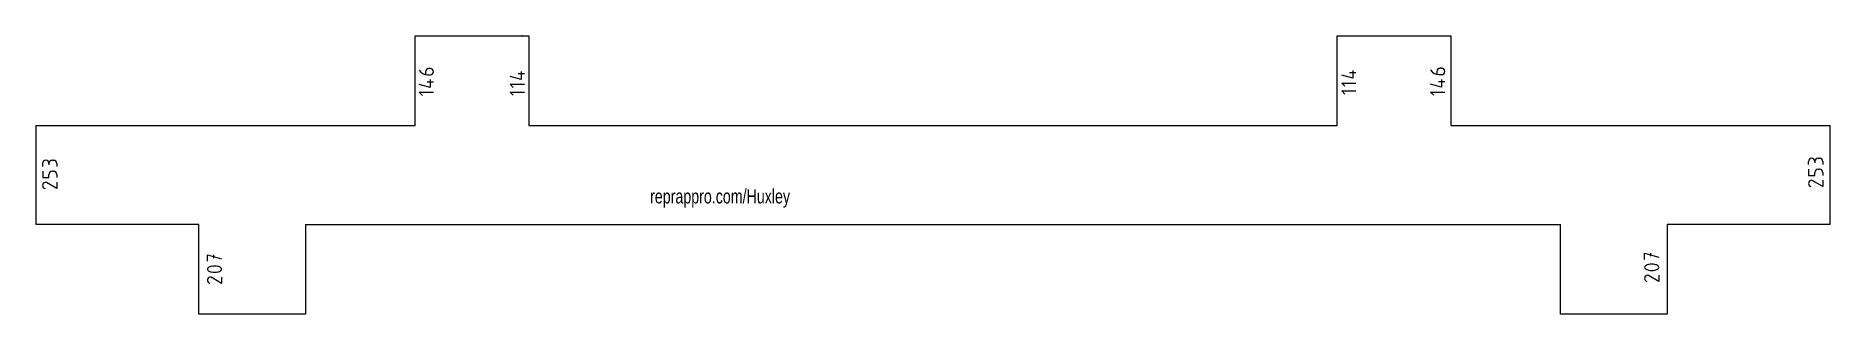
# Model space of a CAD drawing. Header units: millimetres. Extents: x -23 to 230, y 0 to 39.
import ezdxf

# ---------------------------------------------------------------- set-up
doc = ezdxf.new("R2010")
doc.units = ezdxf.units.MM
doc.layers.add('DEFAULT', color=7, linetype='CONTINUOUS')
doc.layers.add('JIGREPRAPPRO', color=7, linetype='CONTINUOUS')
doc.styles.get("Standard").update_dxf_attribs({"font": 'txt', "width": 0.75})

msp = doc.modelspace()

# ---------------------------------------------------------------- linework, layer by layer
at = {"layer": 'DEFAULT'}
for p, q in [((46.5, 39.2), (46.5, 26.55)), ((160.5, 26.55), (160.5, 39.2)), ((31.94, 34.15), (31.94, 33.73)), ((32.21, 33.7), (32.61, 33.7)), ((32.61, 34.59), (32.38, 34.59)), ((32.61, 33.04), (32.61, 31.93)), ((45.43, 33.05), (43.88, 33.49)), ((45.88, 33.83), (44.99, 33.83)), ((45.43, 34.16), (45.43, 33.05)), ((162.69, 33.22), (161.14, 33.66)), ((163.14, 34), (162.25, 34)), ((162.69, 34.33), (162.69, 33.22)), ((174.56, 34.18), (174.56, 33.77)), ((174.82, 33.74), (175.22, 33.74)), ((175.22, 34.63), (175, 34.63)), ((175.22, 33.07), (175.22, 31.96)), ((32.61, 31.93), (31.05, 32.37)), ((31.5, 30.82), (31.05, 31.26)), ((31.05, 31.26), (33.05, 31.26)), ((33.05, 32.7), (32.16, 32.7)), ((44.32, 31.94), (43.88, 32.38)), ((43.88, 32.38), (45.88, 32.38)), ((44.32, 30.83), (43.88, 31.27)), ((43.88, 31.27), (45.88, 31.27)), ((161.58, 32.11), (161.14, 32.55)), ((161.14, 32.55), (163.14, 32.55)), ((161.58, 31), (161.14, 31.44)), ((161.14, 31.44), (163.14, 31.44)), ((175.22, 31.96), (173.67, 32.41)), ((174.11, 30.85), (173.67, 31.29)), ((173.67, 31.29), (175.67, 31.29)), ((175.67, 32.74), (174.78, 32.74)), ((-23, 26.55), (-23, 12.64)), ((230, 12.64), (230, 26.55)), ((-22.04, 20.8), (-22.04, 21.24)), ((-21.16, 21.24), (-21.16, 21.02)), ((-20.71, 21.68), (-20.49, 21.68)), ((-20.04, 21.24), (-20.04, 20.8)), ((226.97, 21.07), (226.97, 21.52)), ((226.97, 20.41), (226.97, 19.52)), ((227.86, 21.52), (227.86, 21.3)), ((228.3, 21.96), (228.52, 21.96)), ((228.3, 20.41), (228.52, 20.41)), ((228.97, 21.52), (228.97, 21.07)), ((-22.04, 20.13), (-22.04, 19.24)), ((-22.04, 19.24), (-21.16, 19.24)), ((-20.04, 17.68), (-21.52, 18.54)), ((-21.16, 19.24), (-21.16, 19.68)), ((-20.71, 20.13), (-20.49, 20.13)), ((-20.04, 19.68), (-20.04, 19.24)), ((-20.04, 18.57), (-20.04, 17.68)), ((226.97, 19.52), (227.86, 19.52)), ((228.97, 17.96), (227.49, 18.82)), ((227.86, 19.52), (227.86, 19.96)), ((228.97, 19.96), (228.97, 19.52)), ((228.97, 18.85), (228.97, 17.96)), ((0, 12.64), (-23, 12.64)), ((15, 12.64), (192, 12.64)), ((230, 12.64), (207, 12.64)), ((1.19, 7.44), (1.19, 8.33)), ((1.19, 8.33), (3.19, 7.77)), ((2.08, 7.89), (2.08, 8.33)), ((203.85, 7.7), (203.85, 8.59)), ((203.85, 8.59), (205.85, 8.03)), ((204.74, 8.14), (204.74, 8.59)), ((3.19, 4.33), (1.71, 5.19)), ((3.19, 5.22), (3.19, 4.33)), ((205.85, 4.59), (204.37, 5.45)), ((205.85, 5.48), (205.85, 4.59))]:
    msp.add_line(p, q, dxfattribs=at)
for centre, radius, start, end in [((32.21, 35.04), 1.33, 210, 270), ((32.38, 34.15), 0.444, 90, 180), ((32.61, 34.15), 0.444, 270, 90), ((174.82, 35.07), 1.33, 210, 270), ((175, 34.18), 0.444, 90, 180), ((175.22, 34.18), 0.444, 270, 90), ((-21.6, 21.24), 0.444, 360, 180), ((-20.71, 21.24), 0.444, 90, 180), ((-20.49, 21.24), 0.444, 360, 90), ((227.41, 21.52), 0.444, 360, 180), ((228.3, 21.52), 0.444, 90, 180), ((228.3, 19.96), 0.444, 90, 180), ((228.52, 21.52), 0.444, 360, 90), ((228.52, 19.96), 0.444, 360, 90), ((-21.6, 18.13), 0.444, 104.4775, 255.5225), ((-21.63, 18.35), 0.222, 59.8255, 110.5291), ((-20.71, 19.68), 0.444, 90, 180), ((-20.49, 19.68), 0.444, 360, 90), ((227.41, 18.41), 0.444, 104.4775, 255.5225), ((227.38, 18.63), 0.222, 59.8255, 110.5291), ((1.43, 6.33), 0.242, 122.757, 237.243), ((1.64, 4.77), 0.444, 104.4775, 255.5225), ((1.94, 5.68), 1.07, 100.5089, 126.7675), ((1.94, 6.98), 1.07, 233.2325, 259.4911), ((1.6, 5), 0.222, 59.8255, 110.5291), ((2.18, 4.68), 2.09, 89.8115, 102.0869), ((2.18, 7.98), 2.09, 257.9131, 270.1885), ((2.2, 4.68), 2.09, 77.9131, 90.1885), ((2.2, 7.98), 2.09, 269.8115, 282.0869), ((2.44, 5.68), 1.07, 53.2325, 79.4911), ((2.44, 6.98), 1.07, 280.5089, 306.7675), ((2.95, 6.33), 0.242, 302.757, 57.243), ((204.09, 6.59), 0.242, 122.757, 237.243), ((204.29, 5.03), 0.444, 104.4775, 255.5225), ((204.6, 5.94), 1.07, 100.5089, 126.7675), ((204.6, 7.24), 1.07, 233.2325, 259.4911), ((204.26, 5.25), 0.222, 59.8255, 110.5291), ((204.84, 4.94), 2.09, 89.8115, 102.0869), ((204.84, 8.23), 2.09, 257.9131, 270.1885), ((204.85, 4.94), 2.09, 77.9131, 90.1885), ((204.85, 8.23), 2.09, 269.8115, 282.0869), ((205.1, 5.94), 1.07, 53.2325, 79.4911), ((205.1, 7.24), 1.07, 280.5089, 306.7675), ((205.6, 6.59), 0.242, 302.757, 57.243)]:
    msp.add_arc(centre, radius, start, end, dxfattribs=at)
msp.add_point((45.5, 39.2), dxfattribs=at)
at = {"layer": 'JIGREPRAPPRO'}
for p, q in [((30.5, 26.55), (30.5, 39.2)), ((30.5, 39.2), (46.5, 39.2)), ((160.5, 39.2), (176.5, 39.2)), ((176.5, 39.2), (176.5, 26.55)), ((-23, 26.55), (30.5, 26.55)), ((46.5, 26.55), (160.5, 26.55)), ((176.5, 26.55), (230, 26.55)), ((0, 0), (0, 12.64)), ((15, 12.64), (15, 0)), ((192, 0), (192, 12.64)), ((207, 12.64), (207, 0)), ((15, 0), (0, 0)), ((207, 0), (192, 0))]:
    msp.add_line(p, q, dxfattribs=at)

# ---------------------------------------------------------------- texts
at = {"layer": 'DEFAULT', "insert": (63.61, 17.59), "char_height": 2, "width": 100, "attachment_point": 1}
msp.add_mtext('reprappro.com/Huxley', dxfattribs=at)

doc.saveas('drawing.dxf')
